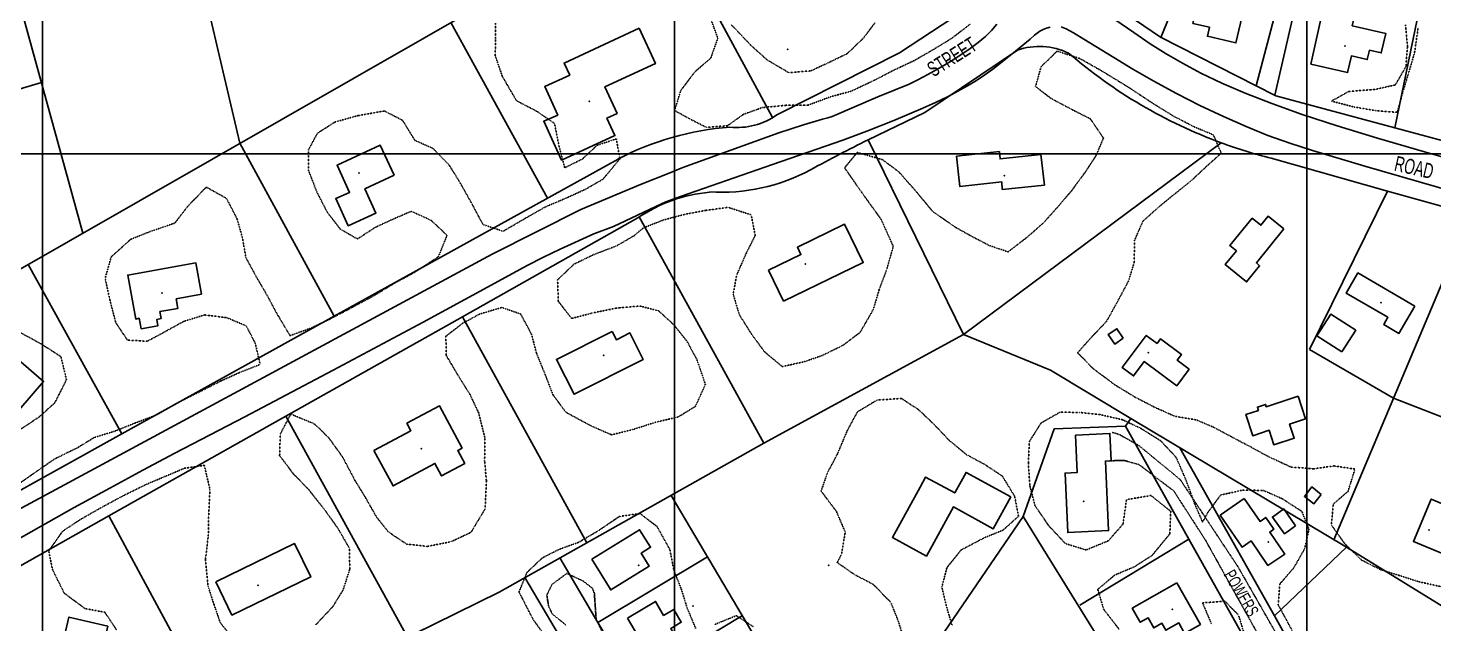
# Model space of a CAD drawing. Extents: x 1222984 to 1232016, y 177984 to 184016.
# Drawn here: x 1224489 to 1225600, y 180128 to 180600 of the extents above; entities that cross this region are included whole.
import ezdxf

# ---------------------------------------------------------------- set-up
doc = ezdxf.new("R2010")
doc.units = 0
doc.header["$MEASUREMENT"] = 0
doc.linetypes.add('BORDER', pattern=[0.625, 0.125, -0.125, 0.125, -0.125, 0, -0.125])
doc.linetypes.add('DASHED', pattern=[0.5, 0.25, -0.25])
doc.layers.get('0').update_dxf_attribs({"linetype": 'CONTINUOUS'})
for name, color, linetype in [('BLDGS', 4, 'CONTINUOUS'), ('GRIDS', 2, 'CONTINUOUS'), ('ID-SYB', 5, 'CONTINUOUS'), ('LOT-D', 7, 'CONTINUOUS'), ('LOT-L', 1, 'CONTINUOUS'), ('ROAD', 5, 'CONTINUOUS'), ('ROAD-D', 3, 'DASHED'), ('ROAD-N', 6, 'CONTINUOUS'), ('TREE-L', 3, 'BORDER')]:
    doc.layers.add(name, color=color, linetype=linetype)

# ---------------------------------------------------------------- blocks, each defined once
blk = doc.blocks.new('IP')
blk.add_point((0, 0))
blk = doc.blocks.new('ID')
at = {"layer": 'ID-SYB'}
blk.add_blockref('IP', (0, 0), dxfattribs=at)

msp = doc.modelspace()

# ---------------------------------------------------------------- linework, layer by layer
at = {"layer": 'BLDGS'}
for points, elevation in [([(1225409.7, 180603.3), (1225416.3, 180632.1), (1225423.6, 180630.4), (1225425.2, 180637.6), (1225435.2, 180635.4), (1225433.5, 180627.9), (1225452.2, 180623.7), (1225443.9, 180587.9), (1225421.3, 180593.1), (1225423, 180600.2), (1225409.7, 180603.3)], 141.3), ([(1225503, 180571), (1225511.6, 180609), (1225521.1, 180606.9), (1225524.4, 180621.3), (1225539.7, 180617.9), (1225535.9, 180601.5), (1225562.4, 180595.4), (1225558.8, 180580), (1225549.4, 180582.1), (1225547.7, 180574.6), (1225535.2, 180577.5), (1225532.2, 180564.4), (1225503, 180571)], 140.5), ([(1224972, 180599.4), (1224912.6, 180571.9), (1224917, 180562.4), (1224897.3, 180553.3), (1224907.6, 180530.8), (1224896.5, 180525.8), (1224910.6, 180495.1), (1224952.8, 180514.5), (1224946.4, 180528.4), (1224954.5, 180532), (1224944.8, 180553.1), (1224984.8, 180571.5), (1224972, 180599.4)], 51.5), ([(1224778.2, 180483.1), (1224755, 180472.3), (1224763.8, 180453.2), (1224741.9, 180443.1), (1224732, 180464.6), (1224742.9, 180469.6), (1224733, 180491), (1224767.2, 180506.8), (1224778.2, 180483.1)], 59.1), ([(1225289.7, 180499.5), (1225292.4, 180475.4), (1225259.1, 180471.9), (1225258.6, 180477.8), (1225225.4, 180474.3), (1225222.9, 180498.2), (1225256.8, 180501.8), (1225257.4, 180496.1), (1225289.7, 180499.5)], 146.1), ([(1225074.3, 180407.9), (1225086.2, 180383.5), (1225149.2, 180414.2), (1225134.4, 180444.4), (1225097.1, 180426.1), (1225099.9, 180420.4), (1225074.3, 180407.9)], 158.2), ([(1225481.7, 180440.6), (1225460, 180413.7), (1225462.6, 180411.5), (1225452.3, 180398.7), (1225435.4, 180412.4), (1225444.3, 180423.2), (1225439.1, 180427.4), (1225456.8, 180449.1), (1225463.6, 180443.6), (1225469.3, 180450.7), (1225481.7, 180440.6)], 142.6), ([(1224625.9, 180388.9), (1224605.8, 180385.3), (1224607.1, 180377.8), (1224592.9, 180375.2), (1224593.9, 180369.7), (1224590.5, 180369), (1224591.4, 180364), (1224578.1, 180361.7), (1224576.6, 180369.9), (1224573.8, 180369.3), (1224567.5, 180404.1), (1224621.4, 180413.8), (1224625.9, 180388.9)], 45.9), ([(1225585.3, 180379.6), (1225572.7, 180358), (1225560.7, 180365), (1225564, 180370.8), (1225531, 180389.9), (1225540.3, 180405.8), (1225585.3, 180379.6)], 140.2), ([(1225527.7, 180343.4), (1225507.9, 180356.1), (1225518.8, 180373.1), (1225538.6, 180360.4), (1225527.7, 180343.4)], 139.2), ([(1224950.7, 180359.5), (1224906.5, 180337.4), (1224920.4, 180309.8), (1224975.2, 180337.4), (1224964.6, 180358.4), (1224953.9, 180353), (1224950.7, 180359.5)], 51.7), ([(1225354.8, 180354.2), (1225348, 180349.5), (1225342.9, 180357.1), (1225349.7, 180361.7), (1225354.8, 180354.2)], 138.6), ([(1225406.8, 180329.7), (1225397, 180316.5), (1225371.2, 180335.6), (1225362.9, 180324.3), (1225354, 180330.9), (1225372.9, 180356.4), (1225381.5, 180350), (1225384.1, 180353.6), (1225400.8, 180341.3), (1225397.4, 180336.7), (1225406.8, 180329.7)], 140.3), ([(1224472.6, 180304.7), (1224430.3, 180255.9), (1224407.4, 180275.8), (1224427.3, 180298.9), (1224426.5, 180299.6), (1224434.7, 180309.1), (1224430, 180313.1), (1224451, 180337.4), (1224454.8, 180334.1), (1224467.5, 180348.8), (1224500.9, 180319.9), (1224481.3, 180297.1), (1224472.6, 180304.7)], 52.5), ([(1224762.2, 180265.3), (1224777.3, 180237.2), (1224810.4, 180255.1), (1224815.7, 180245.2), (1224834, 180255.1), (1224828.5, 180265.4), (1224831.9, 180267.2), (1224813.9, 180300.7), (1224788.2, 180286.9), (1224791.4, 180280.9), (1224762.2, 180265.3)], 57.6), ([(1225493.2, 180308.2), (1225499, 180290.3), (1225486.3, 180286.2), (1225490, 180275), (1225473.8, 180269.8), (1225470.1, 180281.3), (1225457.1, 180277), (1225451.7, 180293.8), (1225461.7, 180297), (1225460.9, 180299.6), (1225467.3, 180301.7), (1225467.9, 180299.9), (1225493.2, 180308.2)], 139.6), ([(1225317, 180277.5), (1225344.2, 180278.8), (1225345.3, 180257.2), (1225340.6, 180256.9), (1225343.2, 180201.9), (1225310.9, 180200.3), (1225308.7, 180247.4), (1225318.4, 180247.9), (1225317, 180277.5)], 142.9), ([(1225265.9, 180228.5), (1225230.4, 180248), (1225221.5, 180231.7), (1225198.4, 180244.3), (1225194.1, 180236.4), (1225172.2, 180196.5), (1225199.1, 180181.7), (1225220.5, 180220.7), (1225252, 180203.3), (1225265.9, 180228.5)], 149.5), ([(1225511.3, 180230.6), (1225505.5, 180223.1), (1225498, 180229), (1225503.8, 180236.5), (1225511.3, 180230.6)], 133.9), ([(1225450.5, 180227.2), (1225431.5, 180214), (1225448.7, 180188.9), (1225455.8, 180193.7), (1225469.1, 180174.3), (1225482.5, 180183.3), (1225470.6, 180200.7), (1225473.8, 180203), (1225467.4, 180212.3), (1225462.9, 180209.2), (1225450.5, 180227.2)], 139.3), ([(1225621.8, 180216.9), (1225607.7, 180183.5), (1225584.2, 180193.4), (1225598.3, 180226.8), (1225621.8, 180216.9)], 135.5), ([(1225491.1, 180205.8), (1225482.2, 180199.4), (1225472.7, 180212.6), (1225481.7, 180219), (1225491.1, 180205.8)], 137.2), ([(1224934.4, 180179.3), (1224972.3, 180202.6), (1224980.9, 180188.7), (1224973.4, 180184), (1224979.8, 180173.7), (1224949.4, 180154.9), (1224934.4, 180179.3)], 150.8), ([(1224637.1, 180161.4), (1224699.4, 180191.6), (1224712.2, 180165.2), (1224649.9, 180135), (1224637.1, 180161.4)], 56), ([(1225397.2, 180160.5), (1225415.8, 180127.6), (1225403.2, 180120.5), (1225398.7, 180128.8), (1225388.5, 180123), (1225385.3, 180128.6), (1225378.9, 180124.9), (1225374.4, 180132.9), (1225368.2, 180129.4), (1225361.9, 180140.4), (1225397.2, 180160.5)], 141.4), ([(1224962.6, 180132.6), (1224984.9, 180145.8), (1224991.3, 180134.8), (1224999.3, 180139.5), (1225005.2, 180129.4), (1224996.9, 180124.5), (1225002.6, 180115), (1224989.7, 180107.4), (1224984.9, 180115.6), (1224975.8, 180110.2), (1224962.6, 180132.6)], 152.3), ([(1224551.8, 180126.3), (1224520.9, 180133.5), (1224500.3, 180044.7), (1224525.3, 180038.9), (1224531.7, 180066.6), (1224537.6, 180065.3), (1224551.8, 180126.3)], 51.4)]:
    msp.add_lwpolyline(points, dxfattribs=dict(at, elevation=elevation))
at = {"layer": 'GRIDS'}
for points in [[(1224500, 180000), (1224500, 182000)], [(1225000, 182000), (1225000, 180000)], [(1225500, 180000), (1225500, 182000)], [(1223000, 180500), (1226000, 180500)]]:
    msp.add_lwpolyline(points, dxfattribs=at)
at = {"layer": 'LOT-L'}
for p, q in [((1225787.4, 181583.9), (1225569.6, 180520.6)), ((1224566.4, 180891.9), (1224656.1, 180508.4)), ((1224411.7, 180875.1), (1224531.9, 180437.3)), ((1225442.7, 180734.8), (1225384.6, 180592.1)), ((1224982.1, 180695), (1224093.6, 180186.4)), ((1225508.4, 180692.6), (1225474.5, 180546.4)), ((1225384.1, 180592.3), (1225321.9, 180635)), ((1225027.1, 180622.3), (1225077.5, 180528.7)), ((1225250.8, 180628), (1225177.9, 180580.1)), ((1225476.7, 180618.1), (1225459.9, 180553.8)), ((1224823.1, 180604), (1224899.5, 180465.1)), ((1225459.9, 180553.8), (1225384.1, 180592.3)), ((1225177.9, 180580.1), (1225080.8, 180530.9)), ((1225197.8, 180532.9), (1225271, 180582.1)), ((1224395.5, 180525.3), (1224499.2, 180556.5)), ((1225475.3, 180546), (1225459.9, 180553.8)), ((1225569.6, 180520.6), (1225475.3, 180546)), ((1225197.8, 180532.9), (1225153.1, 180511.2)), ((1225712.9, 180482.1), (1225569.6, 180520.6)), ((1225228.4, 180357.1), (1225153.1, 180511.2)), ((1224730.8, 180371.5), (1224656.1, 180508.4)), ((1225228.4, 180357.1), (1225432.2, 180508.8)), ((1224955.2, 180495.9), (1224730.8, 180371.5)), ((1225471.8, 180496.6), (1225563.8, 180470.6)), ((1225502.1, 180345.1), (1225563.8, 180470.6)), ((1225563.8, 180470.6), (1225629.6, 180452.1)), ((1224832.2, 180371.2), (1224970.9, 180449.3)), ((1225070.5, 180271), (1224972, 180450.1)), ((1225521.4, 180194.7), (1225629.6, 180452.1)), ((1224488.8, 180412.6), (1224562.7, 180278.4)), ((1224730.8, 180371.5), (1224562.7, 180278.4)), ((1224692.5, 180292.4), (1224832.2, 180371.2)), ((1224930.5, 180192.3), (1224832.2, 180371.2)), ((1225070.6, 180271.1), (1225228.4, 180357.1)), ((1225228.4, 180357.1), (1225297.2, 180328.8)), ((1225568.5, 180306.8), (1225502.1, 180345.1)), ((1225297.2, 180328.8), (1225360.8, 180290.5)), ((1225568.5, 180306.8), (1225708.5, 180252.1)), ((1224552.4, 180213.5), (1224692.5, 180292.4)), ((1224788.6, 180117.6), (1224692.5, 180292.4)), ((1225360.8, 180290.5), (1225356.5, 180284.5)), ((1225531.4, 180188.7), (1225360.8, 180290.5)), ((1224562.7, 180278.4), (1224407.3, 180192.2)), ((1225300.1, 180282.4), (1225275.5, 180213)), ((1225356.5, 180284.5), (1225300.1, 180282.4)), ((1225356.5, 180284.5), (1225406.7, 180195.1)), ((1224861.2, 180153.3), (1225070.6, 180271.1)), ((1225474.3, 180134.4), (1225399.5, 180267.4)), ((1224997.2, 180229.8), (1225108.5, 180041.9)), ((1224428.8, 180143.8), (1224552.4, 180213.5)), ((1224643.2, 180046), (1224552.4, 180213.5)), ((1225275.5, 180213), (1225213, 180121.4)), ((1225275.5, 180213), (1225415, 179988)), ((1225320.5, 180142.9), (1225406.7, 180195.1)), ((1225406.7, 180195.1), (1225469.9, 180082.7)), ((1225474.3, 180134.4), (1225531.4, 180188.7)), ((1225647.6, 180117), (1225531.4, 180188.7)), ((1224909.1, 180180.3), (1224939.3, 180129.3)), ((1224939.3, 180129.3), (1225026, 180181.2)), ((1224881.6, 180164.8), (1224909, 180118.4)), ((1224643.2, 180046), (1224861.2, 180153.3)), ((1224966.8, 180082.7), (1225053.6, 180134.6)), ((1225548.1, 180003), (1225474.3, 180134.4)), ((1224939.3, 180129.3), (1224966.8, 180082.7))]:
    msp.add_line(p, q, dxfattribs=at)
for centre, radius, start, end in [((1225288.4, 180530.4), 54.6, 64.9474, 108.6012), ((1225567.5, 180876.7), 392, 229.2284, 249.8099), ((1225060.2, 180295.5), 226.3, 94.1838, 117.6537), ((1225049.5, 180574.9), 54, 263.8863, 305.5174), ((1225929.3, 178967.2), 1728.2, 116.6909, 118.3968), ((1225567.5, 180876.7), 392, 249.8099, 255.8709), ((1225037, 180617.8), 148.2, 266.3636, 298.3968), ((1225038.2, 180351.4), 118.8, 95.1143, 124.4994)]:
    msp.add_arc(centre, radius, start, end, dxfattribs=at)
at = {"layer": 'ROAD'}
for points, elevation in [([(1225635.5, 180489.6), (1225593.1, 180501.7), (1225555.9, 180512.5), (1225523.8, 180522.3), (1225496.2, 180531.3), (1225472.2, 180539.8), (1225451.1, 180548), (1225432.6, 180556.1), (1225416.2, 180564), (1225401.7, 180571.8), (1225388.6, 180579.3), (1225376.1, 180587.2), (1225363, 180596), (1225348.1, 180606.4), (1225286.2, 180650.9), (1225262.5, 180667.4), (1225239.2, 180683), (1225217.3, 180696.9), (1225197.5, 180709), (1225166.4, 180727), (1225147.6, 180737.3), (1225140.8, 180740.7), (1225127.2, 180746.6), (1225103, 180756.8)], 110.6), ([(1225254.7, 180602.8), (1225250.5, 180597.8), (1225245.7, 180593), (1225240.1, 180588.2), (1225233.7, 180583.3), (1225226.3, 180578.4), (1225218.1, 180573.1), (1225209.2, 180567.9), (1225200.3, 180562.9), (1225192.3, 180558.7), (1225185.5, 180555.3), (1225174.5, 180550.6), (1225160.8, 180545.1), (1225124.5, 180529.7), (1225121.1, 180528.5), (1225117, 180527.6), (1225102, 180523.1), (1225082.4, 180516.7), (1225006.4, 180489.2), (1224997, 180485.3), (1224973.1, 180475.8)], 133.4), ([(1225281.2, 180590.8), (1225284.6, 180594.1), (1225286.6, 180595.6), (1225288.8, 180597.1), (1225291.3, 180598.4), (1225294, 180599.5), (1225296.9, 180600.4)], 133.4), ([(1225305.6, 180600.6), (1225309.6, 180599), (1225315.4, 180595.9), (1225323.6, 180590.9), (1225347.2, 180576.2), (1225362.2, 180567.2), (1225378.9, 180557.6), (1225396.8, 180547.9), (1225415.3, 180538.4), (1225433.9, 180529.5), (1225451.9, 180521.6), (1225469.2, 180514.7), (1225486.4, 180508.6), (1225504.5, 180502.7), (1225545.7, 180490.3), (1225618.1, 180469.5)], 133.4), ([(1224951.6, 180442.5), (1224989.5, 180460.6), (1224993, 180462.1), (1225004.7, 180466.4), (1225077.3, 180491.7), (1225132.9, 180510.9), (1225152, 180518.1), (1225173.3, 180526.5), (1225196.3, 180536.2), (1225206.4, 180540.8), (1225215.7, 180545.2), (1225223.9, 180549.6), (1225231.6, 180553.9), (1225238.7, 180558.2), (1225245.3, 180562.6), (1225251.6, 180567.2), (1225257.7, 180571.8), (1225269.5, 180581.2), (1225281.2, 180590.8)], 144.3), ([(1224925.8, 180456.1), (1224973.1, 180475.8)], 36.3), ([(1224443.4, 180198.2), (1224855.8, 180420.6), (1224925.8, 180456.1)], 40.1), ([(1224951.6, 180442.5), (1224936.2, 180436.7), (1224909.5, 180424.6), (1224896.4, 180418.3), (1224883.4, 180411.6), (1224851.9, 180394.5), (1224801.1, 180366.9), (1224729.9, 180328.9), (1224660, 180292), (1224604.7, 180263.1), (1224579.4, 180249.7), (1224553.2, 180235.6), (1224525.1, 180220.1), (1224464.8, 180186.2), (1224433.5, 180168.5)], 37.1)]:
    msp.add_lwpolyline(points, dxfattribs=dict(at, elevation=elevation))
at = {"layer": 'ROAD-D'}
for points, elevation in [([(1225563.4, 180006.3), (1225557, 180004), (1225547.5, 180008.4), (1225538.1, 180015.6), (1225523.7, 180036.6), (1225445.4, 180173.4), (1225399.8, 180242.3), (1225367.1, 180269.2), (1225351.6, 180278), (1225346, 180279.6)], 125.5), ([(1225527.8, 179999.9), (1225526.7, 180002.5), (1225419.8, 180194.3), (1225394.7, 180233.3), (1225367.1, 180254.2), (1225355.1, 180257.5), (1225343.5, 180257.1)], 126), ([(1224942.2, 180122.9), (1224937.9, 180131.8), (1224936.5, 180152.1), (1224934.9, 180156.3), (1224927.6, 180162), (1224914.7, 180168), (1224903, 180159.3), (1224898.9, 180150.9), (1224900.3, 180142), (1224903.2, 180135.9), (1224914.4, 180126.9)], 141.8)]:
    msp.add_lwpolyline(points, dxfattribs=dict(at, elevation=elevation))
at = {"layer": 'TREE-L'}
for points, elevation in [([(1224858.2, 180603.4), (1224858.3, 180591.4)], 104), ([(1224999.9, 180534.4), (1225004.9, 180550.3), (1225016.1, 180565.1), (1225028.5, 180575.7), (1225034.1, 180591.6), (1225028.7, 180606.4)], 138.8), ([(1225234, 180602.9), (1225219, 180591.4), (1225206.1, 180583.5), (1225189.5, 180573.9), (1225172.9, 180566.1), (1225158.5, 180558.6), (1225139.5, 180549.6), (1225123.2, 180545.2), (1225105.5, 180538.6), (1225088.3, 180538.5), (1225069.4, 180536.7), (1225054.4, 180531.3), (1225041.7, 180522.3), (1225025.1, 180521), (1225010.4, 180528.5), (1224999.9, 180534.4)], 138.8), ([(1225044.9, 180602.2), (1225060.1, 180586.1), (1225073.1, 180574.4), (1225090.3, 180564.3), (1225107.6, 180565.7), (1225122, 180572.4), (1225136.5, 180579.4), (1225148.9, 180591.3), (1225158.5, 180603.8)], 138.8), ([(1225588, 180600.1), (1225585.1, 180580), (1225580.4, 180563.9), (1225575.9, 180549.2), (1225571.5, 180532.9), (1225554.7, 180534.2), (1225537.4, 180537.1), (1225519.4, 180541.8), (1225533, 180549.4), (1225554.2, 180551.1), (1225569.9, 180554.6), (1225578.3, 180569.1), (1225579.5, 180585.1), (1225578, 180602.2)], 130.3), ([(1224858.3, 180591.4), (1224858.1, 180577.8), (1224863.7, 180561.4), (1224874.9, 180542.1), (1224891.2, 180533.6), (1224905, 180524.1), (1224908.5, 180506.3), (1224913.1, 180489), (1224927.1, 180496), (1224938.6, 180506.8), (1224953.9, 180511.9), (1224956.6, 180496), (1224943.2, 180479.9), (1224929.2, 180471.9), (1224915, 180465.4), (1224897.6, 180458), (1224878.7, 180447.2), (1224864.4, 180438.8), (1224848.4, 180444.1), (1224839.3, 180461.2), (1224829.6, 180478.4), (1224821.3, 180491.7), (1224808.6, 180504.5), (1224794.6, 180510.7), (1224784.8, 180526.6), (1224770.4, 180534), (1224749.4, 180530.3), (1224731.3, 180525.2), (1224717.5, 180516.4), (1224710.3, 180503), (1224710.3, 180487.3), (1224717, 180469.9), (1224725.5, 180453.4), (1224735.6, 180440.5), (1224749.1, 180432.7), (1224763.3, 180441.9), (1224777.3, 180448.4), (1224791.7, 180454.6), (1224807.3, 180447.5), (1224820, 180435.6), (1224813.2, 180418.7), (1224794.4, 180406.3), (1224779.7, 180398.4), (1224761.8, 180387.6), (1224741.9, 180376.9), (1224727.4, 180369.3), (1224711.4, 180361.8), (1224695.8, 180356.2), (1224685.4, 180373.7), (1224677.2, 180389), (1224669.5, 180402.1), (1224660.9, 180418), (1224658.2, 180433.5), (1224653.9, 180448.7), (1224645.6, 180464.8), (1224629.6, 180473.7), (1224614.8, 180458.4), (1224604.8, 180445.3), (1224585, 180438.5), (1224569.8, 180432.4), (1224554.4, 180418.5), (1224549.6, 180401.5), (1224553.4, 180384.2), (1224558, 180366.5), (1224567.2, 180352.7), (1224582.9, 180351.7), (1224597.3, 180359.5), (1224611.8, 180367.5), (1224628.3, 180372.6), (1224645.9, 180370.4), (1224661.2, 180363.9), (1224668.3, 180350.2), (1224672.2, 180333.4), (1224655.4, 180326.8), (1224640.8, 180320.1), (1224621.8, 180310.5), (1224606.6, 180302.9), (1224590.5, 180293.5), (1224573, 180286.9), (1224556.7, 180280.4), (1224541, 180275.6), (1224527.4, 180267.3), (1224509.8, 180258.7), (1224494.9, 180248.4), (1224477.5, 180236.2)], 40.6), ([(1224975.3, 180441.5), (1224991.4, 180447.8), (1225008.5, 180452.3), (1225024.5, 180455.3), (1225042.3, 180457.7), (1225060.5, 180451.8), (1225063.7, 180435.5), (1225056.6, 180421.4), (1225049, 180404.1), (1225046.3, 180389), (1225051.1, 180372.8), (1225060.9, 180357.2), (1225071.1, 180343.4), (1225085.1, 180331.7), (1225102.3, 180335.5), (1225116.5, 180340.4), (1225132.7, 180348.3), (1225146.6, 180358.7), (1225157.1, 180376.9), (1225161.8, 180392.8), (1225167.7, 180408.5), (1225172.9, 180426.8), (1225163.2, 180448.3), (1225148, 180469.4), (1225134.4, 180489), (1225144.4, 180501.2), (1225164.3, 180495.5), (1225177.4, 180485.7), (1225191.1, 180470.1), (1225204.1, 180454.4), (1225222.3, 180441.8), (1225235.8, 180434.3), (1225249.1, 180427.4), (1225263.7, 180422.5), (1225278.5, 180433.9), (1225291.6, 180445.4), (1225302.4, 180457.4), (1225313.7, 180470.6), (1225324.7, 180485.6), (1225333.1, 180498.4), (1225339.1, 180512.5), (1225328.7, 180527.8), (1225315, 180534.7), (1225297.6, 180543.9), (1225285.4, 180553.4), (1225289.8, 180569), (1225302.4, 180581.3), (1225320.2, 180575.6), (1225337.2, 180566), (1225358.5, 180553), (1225378.8, 180539.6), (1225395, 180529.6), (1225411.2, 180521.3), (1225426, 180515.1), (1225432.3, 180500.6), (1225420.8, 180490.3), (1225408.7, 180479), (1225395.3, 180468.2), (1225382.7, 180457.9), (1225370.3, 180446.7), (1225363.7, 180431.7), (1225363.4, 180414), (1225358.8, 180399.2), (1225349.8, 180382.4), (1225341.5, 180367.5), (1225329.4, 180354.7), (1225318.7, 180342.7), (1225330.8, 180330.2), (1225348.2, 180317.2), (1225364.3, 180307.4), (1225380, 180299.3), (1225395.7, 180292.3), (1225412.6, 180289.5), (1225426.4, 180283.6), (1225440.4, 180276.1), (1225455.6, 180268.1), (1225469.4, 180260.5), (1225487.4, 180252.2), (1225505.3, 180250.8), (1225521.4, 180253.1), (1225538, 180250.6), (1225532.5, 180232.9), (1225520.8, 180222.9), (1225519.4, 180206.3), (1225529.5, 180192.1), (1225543, 180178.7), (1225558.4, 180170.9), (1225573, 180166.4), (1225588.6, 180161.4), (1225606.7, 180157.4)], 140), ([(1224716.2, 180127.4), (1224729.7, 180141.8), (1224737.8, 180155), (1224743.1, 180171.5), (1224742.7, 180188), (1224733.8, 180203.5), (1224723, 180218.7), (1224710.3, 180234.7), (1224698.4, 180246.9), (1224687.6, 180261.2), (1224688.1, 180278.3), (1224696.4, 180294.1), (1224715.2, 180286.3), (1224726.4, 180275.4), (1224737.4, 180260.1), (1224747.3, 180241.4), (1224755.6, 180227.9), (1224764.1, 180212.8), (1224773.7, 180200.8), (1224788, 180191.2), (1224804.4, 180189.4), (1224823.2, 180193.1), (1224839, 180200.6), (1224850.1, 180219.1), (1224851.1, 180241.4), (1224849.7, 180256.9), (1224850, 180275), (1224845, 180295), (1224838.2, 180309.5), (1224829.5, 180323.4), (1224819.3, 180340.6), (1224819.1, 180355.7), (1224832.3, 180366), (1224845.9, 180373.3), (1224863.3, 180378.5), (1224878.2, 180373.3), (1224886.8, 180357.3), (1224890.7, 180342.4), (1224897.7, 180325.1), (1224903.8, 180309.3), (1224914, 180295.5), (1224934.7, 180284.4), (1224950.1, 180277.7), (1224966.7, 180281.8), (1224985.1, 180287.7), (1225002.7, 180291.8), (1225016.4, 180300.2), (1225024.3, 180317.6), (1225017.7, 180337), (1225009.9, 180351.5), (1224999.2, 180364.9), (1224987.4, 180375.7), (1224972.7, 180379.6), (1224954.1, 180378), (1224935.3, 180374.2), (1224918.5, 180369.8), (1224908, 180383.3), (1224907.4, 180400.3), (1224920.3, 180412.7), (1224935.7, 180420.2), (1224954.2, 180427.3), (1224967.9, 180435.3), (1224975.3, 180441.5)], 49.6), ([(1224480.1, 180280.4), (1224497.4, 180291.8), (1224509.9, 180303.2), (1224519, 180321.3), (1224514.6, 180339.6), (1224498.9, 180349.7), (1224481.6, 180359.1)], 40.6), ([(1225219.5, 180126.5), (1225215.1, 180141.3), (1225211.3, 180157.2), (1225215.3, 180172.6), (1225226.6, 180186.6), (1225245.2, 180196.4), (1225259.6, 180202.2), (1225271.9, 180213.2), (1225268.9, 180229), (1225259.1, 180245.1), (1225244.4, 180254.7), (1225230.9, 180261.9), (1225217.1, 180273.3), (1225205.8, 180285.3), (1225193, 180297.5), (1225179.3, 180306.5), (1225160.1, 180305.2), (1225144.6, 180295.9), (1225136.7, 180281.5), (1225128.7, 180262.5), (1225120.9, 180247.9), (1225115.8, 180233.2), (1225127.9, 180217.1), (1225134.9, 180200.7), (1225131.9, 180183), (1225128.5, 180176.7)], 134.1), ([(1225417.5, 180208.6), (1225411.4, 180222.7), (1225404.4, 180241.8), (1225396.5, 180260), (1225384.3, 180273), (1225368.8, 180282.7), (1225354.3, 180289.6), (1225335.9, 180293.8), (1225320.4, 180295.4), (1225304.8, 180295.6), (1225289.8, 180287.1), (1225280.5, 180272.4), (1225279.7, 180255.7), (1225280.9, 180237.2), (1225284.9, 180221.7), (1225295.8, 180205.8), (1225309, 180191.6), (1225325.4, 180186.6), (1225342.9, 180193.8), (1225354.6, 180207.1), (1225357.3, 180226.4), (1225376.7, 180229.7), (1225392.3, 180217.2), (1225391.6, 180199.4), (1225377.6, 180182.3), (1225363.4, 180173.2), (1225348, 180166.7), (1225334.6, 180155.4), (1225339.3, 180139.6), (1225351.3, 180124)], 134.1), ([(1224558.8, 180123.1), (1224549.3, 180137.3), (1224533.7, 180140.2), (1224517.3, 180152.3), (1224508, 180170.9), (1224505, 180185.8), (1224515.9, 180201.3), (1224529.7, 180210.5), (1224547, 180220.4), (1224563, 180229), (1224581.3, 180238.1), (1224597.1, 180244.8), (1224612.2, 180251.2), (1224628, 180253.6), (1224632.5, 180234.4), (1224631.5, 180213.9), (1224631.2, 180198), (1224628.9, 180178.7), (1224631, 180157.9), (1224635.7, 180143.3), (1224640.6, 180129.2), (1224650.5, 180116.5)], 49.6), ([(1225493.4, 180113.4), (1225484.8, 180129.3), (1225477.3, 180143.2), (1225478.6, 180159.7), (1225489.6, 180172.4), (1225498.2, 180187.5), (1225501.6, 180203), (1225496, 180217.1), (1225480.5, 180227.1), (1225465.5, 180233.7), (1225449.1, 180233.9), (1225431.9, 180230.1), (1225421.7, 180216.4), (1225417.5, 180208.6)], 140), ([(1225016.7, 180124.3), (1225009.9, 180140.6), (1225005.2, 180155.8), (1224999.4, 180170.3), (1224996.2, 180186.9), (1224986.1, 180205.1), (1224972.6, 180215.4), (1224956.3, 180213.1), (1224939.8, 180201.9), (1224923.8, 180192.5), (1224908.9, 180187.2), (1224895.2, 180180.2), (1224883.1, 180168.7), (1224876.9, 180153.3), (1224888.3, 180131.1), (1224904, 180110.1)], 140.2), ([(1225128.5, 180176.7), (1225142.5, 180166.9), (1225156.9, 180159.5), (1225171, 180145), (1225176.8, 180130.4), (1225182.6, 180112.1), (1225185.7, 180096.8), (1225191.9, 180078.7), (1225201.3, 180061.8), (1225212.4, 180045.2), (1225196.3, 180042.5), (1225181.5, 180051.3), (1225169.4, 180061.2), (1225153.8, 180068.3), (1225138.9, 180058.4), (1225124.4, 180047.3), (1225119.5, 180030.3), (1225118.9, 180012.6), (1225112.9, 179999.9)], 140.2), ([(1225424.6, 180127.8), (1225417.5, 180144.7), (1225435.2, 180146), (1225445.9, 180135), (1225450.9, 180118.7)], 134.1), ([(1225062, 180126), (1225048.8, 180134.6), (1225031.9, 180127.7)], 140.2)]:
    msp.add_lwpolyline(points, dxfattribs=dict(at, elevation=elevation))

# ---------------------------------------------------------------- block references
at = {"layer": 'LOT-D', "xscale": 100, "yscale": 100, "zscale": 100}
for p in [(1225089.4, 180582.9), (1225530.2, 180585.3), (1224932.5, 180541.7), (1224750.3, 180484.8), (1225260.7, 180482.9), (1225103.3, 180412.8), (1224594.7, 180390), (1225558.6, 180382.4), (1224943.9, 180340.7), (1225374.6, 180342.6), (1224799.7, 180266.7), (1225323.4, 180225), (1225596.6, 180202.3), (1225469.5, 180192.8), (1224971.4, 180174.5), (1225121.8, 180174.5), (1224670.6, 180158.6), (1225014.4, 180142.3), (1225393.6, 180139.7)]:
    msp.add_blockref('ID', p, dxfattribs=at)

# ---------------------------------------------------------------- texts
at = {"layer": 'ROAD-N', "width": 0.666667}
for s, height, rotation, p in [('STREET', 12, 32.3, (1225204.7, 180560.5)), ('ROAD', 12, 347.2, (1225568.4, 180486.9)), ('POWERS', 10, 300.4, (1225433.8, 180167))]:
    msp.add_text(s, height=height, rotation=rotation, dxfattribs=at).set_placement(p)

doc.saveas('drawing.dxf')
